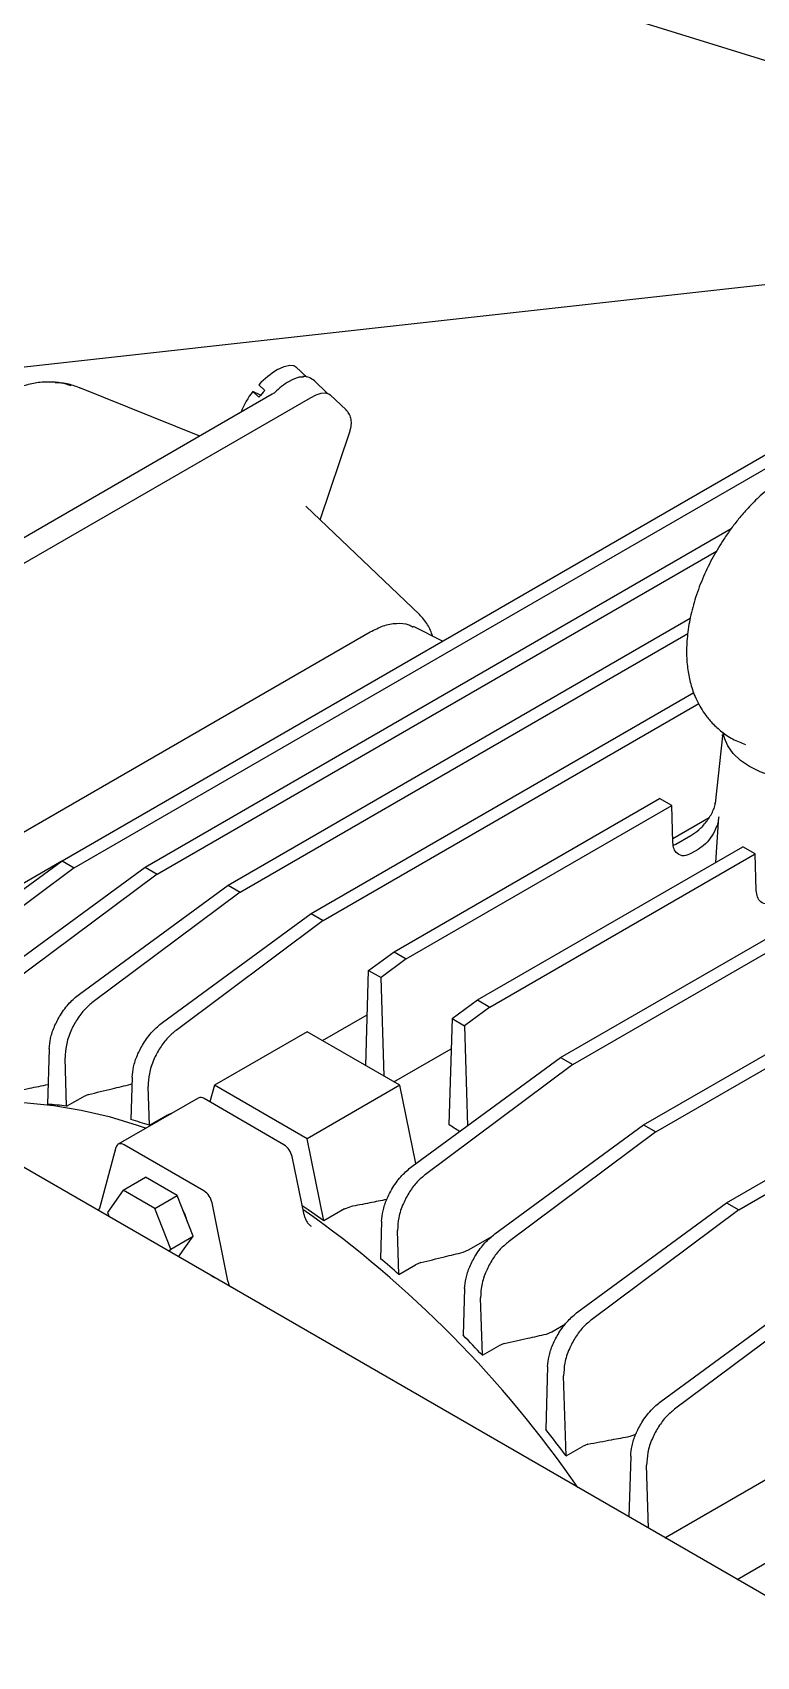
# Model space of a CAD drawing. Header units: millimetres. Extents: x 1293 to 41893, y 1011 to 26911.
# Drawn here: x 9370.1 to 9451.1, y 19908.4 to 20090 of the extents above; entities that cross this region are included whole.
import ezdxf

# ---------------------------------------------------------------- set-up
doc = ezdxf.new("R2010")
doc.units = ezdxf.units.MM
doc.header["$LTSCALE"] = 50

msp = doc.modelspace()

# ---------------------------------------------------------------- linework, layer by layer
at = {"color": 7, "linetype": 'Continuous', "lineweight": 25}
for p, q in [((9499.7489027, 20072.036581), (7879.5709858, 20575.4090848)), ((9479.3676122, 20064.8195532), (9317.7782986, 20046.8223985)), ((9400.8381647, 20051.4412389), (9399.6047044, 20052.6161012)), ((9396.9615335, 20049.5357595), (9332.0522535, 20012.0644298)), ((9388.8444001, 20044.8498381), (9375.4475514, 20050.2524109)), ((9395.4741282, 20049.2007783), (9394.8016297, 20049.8413284)), ((9395.6532966, 20049.4191013), (9394.8016297, 20049.8413284)), ((9396.1286367, 20049.9493487), (9395.4561382, 20050.5898989)), ((9403.1215011, 20049.6546056), (9401.6836586, 20051.0241405)), ((9405.2291589, 20047.7764284), (9403.4358295, 20049.484562)), ((9332.4118843, 20009.4089401), (9401.2369443, 20049.1408016)), ((9373.4417198, 19997.3662195), (9456.4089155, 20045.2621621)), ((9374.80741, 19996.5778234), (9457.7746056, 20044.4737659)), ((9402.3205513, 20035.4776261), (9405.6315108, 20045.3333844)), ((9463.9052432, 19908.3572382), (9233.3671373, 20041.4440539)), ((9400.7093596, 20037.0122882), (9400.6985843, 20037.0225345)), ((9413.4404286, 20024.886021), (9400.7087725, 20037.0128341)), ((9382.7283889, 19996.6549973), (9448.2963404, 20034.5065701)), ((9384.094079, 19995.8666012), (9446.6715922, 20031.9918306)), ((9392.0150579, 19994.6465361), (9443.7183774, 20024.4942271)), ((9356.0654642, 19993.0151429), (9407.9285765, 20022.9550804)), ((9393.3807481, 19993.85814), (9443.4478537, 20022.7612648)), ((9415.9886133, 20021.9280183), (9412.7482789, 20023.5461277)), ((9429.2088746, 19975.3525651), (9512.1760703, 20023.2485076)), ((9430.5745648, 19974.5641689), (9513.5417604, 20022.4601115)), ((9401.301727, 19991.4630185), (9444.1162001, 20016.1792877)), ((9438.4955437, 19967.8139228), (9521.4627393, 20015.7098654)), ((9402.6674171, 19990.6746223), (9444.6875837, 20014.9323481)), ((9439.8612338, 19967.0255267), (9522.8284295, 20014.9214692)), ((9447.3346107, 20011.347264), (9446.5218128, 20003.7758622)), ((9447.3346107, 20011.347264), (9447.3455139, 20011.4374949)), ((9447.4130605, 20011.6972716), (9447.3748197, 20011.4585493)), ((9447.7822127, 19959.1002242), (9530.7494084, 20006.9961668)), ((9449.1479029, 19958.3118281), (9532.1150986, 20006.2077706)), ((9410.588396, 19987.1755965), (9440.2868809, 20004.3201669)), ((9441.652571, 20003.5317707), (9440.2868809, 20004.3201669)), ((9411.9540862, 19986.3872004), (9441.652571, 20003.5317707)), ((9441.7752604, 19999.403841), (9441.652571, 20003.5317707)), ((9446.5791235, 19997.1760141), (9446.9169241, 20002.2637807)), ((9441.7616781, 19999.8608216), (9445.8326796, 20002.2109608)), ((9419.9222056, 19981.787303), (9449.6206904, 19998.9318733)), ((9441.8334142, 19999.0919899), (9442.1204452, 19999.2041897)), ((9442.1204452, 19999.2041897), (9443.7987031, 20000.1730274)), ((9450.9863805, 19998.1434772), (9449.6206904, 19998.9318733)), ((9355.0893783, 19986.7681941), (9373.4196223, 19997.3500188)), ((9356.8078747, 19985.1711537), (9373.4417198, 19997.3662195)), ((9373.4417198, 19997.3662195), (9374.80741, 19996.5778234)), ((9421.2878957, 19980.9989068), (9450.9863805, 19998.1434772)), ((9444.59555, 19998.6094817), (9443.8730856, 19998.1924119)), ((9451.1090699, 19994.0155475), (9450.9863805, 19998.1434772)), ((9374.80741, 19996.5778234), (9358.3360384, 19984.2889635)), ((9366.0945437, 19984.4599315), (9382.7283889, 19996.6549973)), ((9384.094079, 19995.8666012), (9367.6227075, 19983.5777413)), ((9382.7283889, 19996.6549973), (9384.094079, 19995.8666012)), ((9375.3812128, 19982.4514702), (9392.0150579, 19994.6465361)), ((9393.3807481, 19993.85814), (9376.9093765, 19981.5692801)), ((9392.0150579, 19994.6465361), (9393.3807481, 19993.85814)), ((9384.6678819, 19979.2679526), (9401.301727, 19991.4630185)), ((9401.301727, 19991.4630185), (9402.6674171, 19990.6746223)), ((9440.8871573, 19921.6452964), (9561.6836447, 19991.3796242)), ((9402.6674171, 19990.6746223), (9386.1960456, 19978.3857625)), ((9407.7460876, 19985.0917645), (9410.588396, 19987.1755965)), ((9411.9540862, 19986.3872004), (9409.1395404, 19984.2873413)), ((9410.588396, 19987.1755965), (9411.9540862, 19986.3872004)), ((9407.4183776, 19974.4442059), (9407.7460876, 19985.0917645)), ((9407.7460876, 19985.0917645), (9409.1395404, 19984.2873413)), ((9409.4672504, 19973.2614169), (9409.1395404, 19984.2873413)), ((9448.970561, 19916.9788467), (9565.7250181, 19984.3797601)), ((9417.0798971, 19979.703471), (9419.9222056, 19981.787303)), ((9421.2878957, 19980.9989068), (9418.4733499, 19978.8990478)), ((9419.9222056, 19981.787303), (9421.2878957, 19980.9989068)), ((9402.5762077, 19977.2395311), (9407.5935589, 19980.1359863)), ((9417.0798971, 19979.703471), (9416.7154282, 19967.8615855)), ((9417.0798971, 19979.703471), (9418.4733499, 19978.8990478)), ((9418.4733499, 19978.8990478), (9418.8054529, 19967.72532)), ((9400.8532012, 19978.2342016), (9390.4823018, 19972.2472088)), ((9411.2241007, 19972.2472088), (9400.8532012, 19978.2342016)), ((9372.0044184, 19976.3401569), (9371.8133981, 19970.1337549)), ((9373.953765, 19969.9121197), (9373.7934078, 19975.3073953)), ((9410.5568183, 19972.6324227), (9416.9763248, 19976.3383249)), ((9412.5750295, 19963.1574992), (9429.2088746, 19975.3525651)), ((9429.2088746, 19975.3525651), (9430.5745648, 19974.5641689)), ((9430.5745648, 19974.5641689), (9414.1031932, 19962.2753091)), ((9381.1262065, 19972.3631607), (9381.2684658, 19972.4216437)), ((9381.2910875, 19973.1566393), (9381.1449909, 19968.4098439)), ((9383.2093036, 19967.7759976), (9383.0800769, 19972.1238777)), ((9390.4823018, 19972.2472088), (9389.9834486, 19970.3853159)), ((9400.8532012, 19966.2602159), (9390.4823018, 19972.2472088)), ((9411.2241007, 19972.2472088), (9400.8532012, 19966.2602159)), ((9413.0176976, 19963.4820403), (9411.2241007, 19972.2472088)), ((9373.953765, 19969.9121197), (9375.7883476, 19970.9712017)), ((9376.4013586, 19971.2234897), (9375.7883476, 19970.9712017)), ((9388.6770842, 19970.8206475), (9379.7203983, 19965.6500628)), ((9398.2677105, 19965.6029132), (9389.3436967, 19970.7546368)), ((9383.2093036, 19967.7759976), (9385.0438862, 19968.8350796)), ((9385.6567764, 19969.0914343), (9385.0438862, 19968.8350796)), ((9385.6567764, 19969.0914343), (9385.7013925, 19969.1028172)), ((9421.8616985, 19955.618857), (9438.4955437, 19967.8139228)), ((9438.4955437, 19967.8139228), (9439.8612338, 19967.0255267)), ((9402.7310078, 19957.0835212), (9400.8532012, 19966.2602159)), ((9439.8612338, 19967.0255267), (9423.3898623, 19954.7366668)), ((9379.4763272, 19965.3028392), (9377.6893321, 19958.6331535)), ((9389.3110246, 19960.4323285), (9380.3870108, 19965.5840521)), ((9400.5134102, 19957.7461277), (9399.1783941, 19964.2702475)), ((9380.2986551, 19960.5185916), (9378.5295792, 19958.0015139)), ((9380.2986551, 19960.5185916), (9382.7970991, 19961.9609126)), ((9383.836807, 19958.47606), (9380.2986551, 19960.5185916)), ((9386.3352509, 19959.918381), (9382.7970991, 19961.9609126)), ((9383.836807, 19958.47606), (9386.3352509, 19959.918381)), ((9388.1043269, 19955.3587717), (9386.3352509, 19959.918381)), ((9392.0087034, 19950.3667564), (9390.2217082, 19959.0996628)), ((9405.036995, 19958.4147393), (9405.6693991, 19958.6576288)), ((9431.1483676, 19946.9051583), (9447.7822127, 19959.1002242)), ((9447.7822127, 19959.1002242), (9449.1479029, 19958.3118281)), ((9378.5295792, 19958.0015139), (9378.7085465, 19957.5402444)), ((9385.6058829, 19953.9164507), (9383.836807, 19958.47606)), ((9405.036995, 19958.4147393), (9402.7310078, 19957.0835212)), ((9409.1982351, 19957.0461859), (9409.0690084, 19952.8475077)), ((9449.1479029, 19958.3118281), (9432.6765314, 19946.0229682)), ((9385.6058829, 19953.9164507), (9388.1043269, 19955.3587717)), ((9386.4831168, 19953.0520805), (9388.1043269, 19955.3587717)), ((9411.1333211, 19951.0979493), (9410.9872245, 19956.0134243)), ((9418.9178739, 19953.8315509), (9421.5957039, 19955.3774293)), ((9385.4269157, 19953.6618124), (9385.6058829, 19953.9164507)), ((9418.3049076, 19953.5777583), (9418.9178739, 19953.8315509)), ((9411.1333211, 19951.0979493), (9412.9679038, 19952.1570314)), ((9413.5808645, 19952.4110105), (9412.9679038, 19952.1570314)), ((9390.0777555, 19950.9769397), (9390.4217202, 19950.7902634)), ((9390.5316511, 19950.7149113), (9390.4217202, 19950.7902634)), ((9418.4849042, 19949.5075436), (9418.3245471, 19944.2974124)), ((9420.4649139, 19942.0478327), (9420.2738936, 19948.474782)), ((9440.4350367, 19936.8942206), (9457.0688818, 19949.0892865)), ((9458.434572, 19948.3008903), (9441.9632004, 19936.0120305)), ((9427.6396452, 19944.421833), (9428.2528063, 19944.6690681)), ((9428.2528063, 19944.6690681), (9429.7798752, 19945.5506262)), ((9420.4649139, 19942.0478327), (9422.2994965, 19943.1069148)), ((9422.9126418, 19943.3546841), (9422.2994965, 19943.1069148)), ((9427.7715732, 19940.793845), (9427.5551623, 19933.7624801)), ((9429.8267212, 19930.8060772), (9429.5605626, 19939.7610834)), ((9429.8267212, 19930.8060772), (9431.6613039, 19931.8651592)), ((9432.2747837, 19932.1016737), (9431.6613039, 19931.8651592)), ((9437.0071905, 19932.9870231), (9437.62071, 19933.2222023)), ((9437.0582423, 19930.7829073), (9436.8487586, 19923.9766143)), ((9439.0567154, 19922.701988), (9438.8472317, 19929.7501457))]:
    msp.add_line(p, q, dxfattribs=at)
at = {"color": 7, "linetype": 'Continuous', "lineweight": 25, "flags": 128}
for points in [[(9397.5628824, 20052.2968951), (9398.2886527, 20052.6458333), (9398.9112935, 20052.7994743), (9399.3924147, 20052.7483452), (9399.6047044, 20052.6161012)], [(9401.2369443, 20049.1408016), (9401.8611162, 20049.4541157), (9402.4221148, 20049.6387422), (9402.8983814, 20049.6875858), (9403.2716132, 20049.5987696), (9403.4358295, 20049.484562)], [(9464.4928115, 20007.8981797), (9463.2995962, 20007.3098646), (9461.9616487, 20006.8365491), (9460.5119137, 20006.4898879), (9458.9860884, 20006.2784168), (9457.4217437, 20006.2073432), (9455.8573991, 20006.2784168), (9454.3315738, 20006.4898879), (9452.8818387, 20006.8365491), (9451.5438912, 20007.3098646), (9450.3506759, 20007.8981797), (9449.3315738, 20008.5870082), (9448.5116785, 20009.3593889), (9447.9111785, 20010.1963031), (9447.5448603, 20011.0771433), (9447.4443477, 20011.5922894)], [(9358.3515411, 19969.2920934), (9360.9865053, 19969.8604212), (9363.7536654, 19970.2211262), (9366.6057803, 19970.3628691), (9369.5350324, 19970.2852616), (9372.533393, 19969.9885163), (9375.5926436, 19969.4734466), (9378.7043991, 19968.7414643), (9381.8601305, 19967.7945757), (9382.8496123, 19967.4565196)], [(9380.3870108, 19965.5840521), (9380.2334315, 19965.6581698), (9380.0839548, 19965.7012243), (9379.9425737, 19965.7120653), (9379.8130651, 19965.6904033), (9379.6988884, 19965.636817), (9379.6030938, 19965.5527377), (9379.5282402, 19965.4404116), (9379.4763272, 19965.3028392)], [(9402.7310078, 19957.0835212), (9400.970354, 19958.3061264), (9400.3078111, 19958.7508748)], [(9387.4441966, 19957.0601887), (9387.2168578, 19957.7763055), (9386.8918934, 19958.483693)]]:
    msp.add_lwpolyline(points, dxfattribs=at)
at = {"color": 7, "linetype": 'Continuous', "lineweight": 25}
for centre, radius, start, end in [((9402.614225, 20043.9090673), 9.7914104, 121.057317386, 136.975145734), ((9400.1067464, 20045.3213814), 6.9695182, 139.569080777, 161.466590161), ((9404.4152823, 20042.0435474), 11.4529555, 136.347340803, 141.323364263), ((9403.6916645, 20043.0121672), 9.3252634, 121.304258882, 133.834097204), ((9402.1488612, 20045.4020854), 6.4821058, 119.999274016, 120.628563761), ((9368.4863266, 19927.5579419), 42.7056116, 82.644449596, 85.531722534), ((9388.952461, 19970.2026385), 0.6765851, 54.672410371, 114.017131199), ((9365.7195442, 19914.4937464), 56.0793186, 71.827713351, 74.034123964), ((9368.7151196, 19893.6746294), 88.3613834, 56.165540254, 57.096398949), ((9397.1316265, 19963.8490718), 2.0896523, 11.627788147, 57.066085962), ((9388.1749406, 19958.6784871), 2.0896523, 11.627788147, 57.066085962), ((9328.1503743, 19856.1577931), 125.1591097, 34.622490137, 54.749461875), ((9338.7654348, 19867.8033442), 110.3408457, 49.015287432, 50.420435832), ((9326.4457381, 19854.73613), 128.3079843, 42.881581093, 44.268203239), ((9315.5776883, 19845.3734499), 142.6589476, 36.788239508, 38.28567469)]:
    msp.add_arc(centre, radius, start, end, dxfattribs=at)
for points, knots in [([(9398.9078794, 20051.0157948), (9399.3089408, 20051.2247614), (9399.9177383, 20051.5419655), (9400.2899641, 20051.4800647), (9400.4169763, 20051.4589427)], [0, 0, 0, 0, 0.6587765388, 1, 1, 1, 1]), ([(9401.6841482, 20051.0237449), (9401.5008794, 20051.1665528), (9401.1377592, 20051.4495056), (9400.6355085, 20051.4999092), (9400.3867465, 20051.5248739)], [0, 0, 0, 0, 0.5047055668, 1, 1, 1, 1]), ([(9372.6664778, 20050.8849232), (9372.1125017, 20050.8972572), (9371.0535567, 20050.9208341), (9369.5250084, 20050.6122973), (9368.1661683, 20050.1515225), (9367.3538131, 20049.718743), (9366.9685669, 20049.5135044)], [0, 0, 0, 0, 0.2871152062, 0.5488308339, 0.7860404177, 1, 1, 1, 1]), ([(9372.6623239, 20050.8546167), (9372.8833407, 20050.8506765), (9373.4866691, 20050.8399208), (9374.0614206, 20050.634417), (9374.4256239, 20050.5041952)], [0, 0, 0, 0, 0.36632928819, 1, 1, 1, 1]), ([(9375.5464243, 20050.1967074), (9375.0977034, 20050.3679228), (9374.1720729, 20050.7211095), (9373.1784295, 20050.8292212), (9372.6664778, 20050.8849232)], [0, 0, 0, 0, 0.484773268, 1, 1, 1, 1]), ([(9397.2425314, 20049.7476896), (9397.1855188, 20049.6979762), (9397.0746939, 20049.60134), (9396.9900932, 20049.5521407), (9396.9490144, 20049.5282514)], [0, 0, 0, 0, 0.5144383039, 1, 1, 1, 1]), ([(9405.6315108, 20045.3333844), (9405.6738018, 20045.4739117), (9405.7810316, 20045.8302216), (9405.8375816, 20046.3816955), (9405.7429533, 20046.981744), (9405.532121, 20047.4675273), (9405.2979849, 20047.6826015), (9405.2092382, 20047.7641228)], [0, 0, 0, 0, 0.1692234527, 0.429069511, 0.6538832339, 0.8688084288, 1, 1, 1, 1]), ([(9455.3773391, 20041.0024601), (9454.6756635, 20040.5619025), (9453.3750558, 20039.7452963), (9451.6342515, 20038.295707), (9450.2618865, 20036.9068188), (9449.1814466, 20035.6659655), (9448.2802008, 20034.5053626), (9447.3059894, 20033.1075193), (9446.2333306, 20031.3250916), (9445.1597737, 20029.1332697), (9444.2967905, 20026.848601), (9443.6958818, 20024.5973616), (9443.3627913, 20022.4733336), (9443.2779063, 20020.5097315), (9443.4139363, 20018.7345955), (9443.7487738, 20017.0912138), (9444.3325772, 20015.436196), (9445.1319255, 20014.0143771), (9446.092677, 20012.8122594), (9447.1328593, 20011.8349663), (9448.4115545, 20010.9413719), (9449.4239268, 20010.5446116), (9449.9183377, 20010.3508462)], [0, 0, 0, 0, 0.068160081, 0.1263397534, 0.1751092908, 0.2143912292, 0.2476374132, 0.2824005851, 0.3379478911, 0.3976744775, 0.4593345277, 0.5183959904, 0.5748708953, 0.6287373109, 0.6790461646, 0.7256570096, 0.7748459431, 0.8319024448, 0.8667949158, 0.9078364076, 0.9549901799, 1, 1, 1, 1]), ([(9414.9219903, 20022.4606524), (9414.747761, 20022.9085652), (9414.3804787, 20023.8527831), (9413.7652555, 20024.5290945), (9413.4418785, 20024.8845812)], [0, 0, 0, 0, 0.4743743071, 1, 1, 1, 1]), ([(9407.9285765, 20022.9550804), (9408.4140467, 20023.2026897), (9409.4162985, 20023.7138784), (9410.8766435, 20023.9678522), (9412.0213119, 20023.9128528), (9412.5562571, 20023.5867703), (9412.7161911, 20023.4892806)], [0, 0, 0, 0, 0.2743322053, 0.56635799, 0.8703528604, 1, 1, 1, 1]), ([(9443.7987031, 20000.1730274), (9444.0988142, 20000.3740332), (9444.6990525, 20000.7760555), (9445.5425764, 20001.6883353), (9446.1288472, 20002.5906472), (9446.456742, 20003.3662462), (9446.521195, 20003.7361742), (9446.5534609, 20003.9213645)], [0, 0, 0, 0, 0.2492573643, 0.4985280563, 0.7482127261, 0.8739523856, 1, 1, 1, 1]), ([(9446.9169241, 20002.2637807), (9446.8958293, 20002.0876953), (9446.853562, 20001.7348757), (9446.623135, 20000.9989341), (9446.1648878, 20000.1101625), (9445.4305739, 19999.1894033), (9444.874146, 19998.8029658), (9444.59555, 19998.6094817)], [0, 0, 0, 0, 0.1250376083, 0.2505358474, 0.5001117443, 0.7497127384, 1, 1, 1, 1]), ([(9443.8730856, 19998.1924119), (9443.5845853, 19998.0685783), (9442.9841376, 19997.8108468), (9442.2850967, 19998.0626472), (9441.8656106, 19998.6353633), (9441.8045861, 19999.1544097), (9441.7752604, 19999.403841)], [0, 0, 0, 0, 0.2701865457, 0.5623318802, 0.7896756224, 1, 1, 1, 1]), ([(9453.2068951, 19992.8041184), (9452.9183949, 19992.6802848), (9452.3179472, 19992.4225533), (9451.6189062, 19992.6743537), (9451.1994201, 19993.2470698), (9451.1383956, 19993.7661162), (9451.1090699, 19994.0155475)], [0, 0, 0, 0, 0.2701865457, 0.5623318802, 0.7896756224, 1, 1, 1, 1]), ([(9372.0044184, 19976.3401569), (9372.0394967, 19976.7179274), (9372.1118551, 19977.4971807), (9372.5492385, 19978.8037755), (9373.2597686, 19980.1791855), (9374.2308451, 19981.4926424), (9375.0060961, 19982.1388116), (9375.3812128, 19982.4514702)], [0, 0, 0, 0, 0.1785607693, 0.3683295918, 0.5630137686, 0.7885577054, 1, 1, 1, 1]), ([(9376.9093765, 19981.5692801), (9376.5973904, 19981.3075551), (9375.9537715, 19980.7676234), (9375.0919504, 19979.6341702), (9374.3566873, 19978.2604966), (9373.8557142, 19976.7376403), (9373.8137268, 19975.7738169), (9373.7934078, 19975.3073953)], [0, 0, 0, 0, 0.1784612352, 0.368160733, 0.5628331568, 0.7884425028, 1, 1, 1, 1]), ([(9381.2910875, 19973.1566393), (9381.3261658, 19973.5344098), (9381.3985242, 19974.3136631), (9381.8359075, 19975.6202579), (9382.5464376, 19976.9956678), (9383.5175141, 19978.3091247), (9384.2927651, 19978.955294), (9384.6678819, 19979.2679526)], [0, 0, 0, 0, 0.1785607693, 0.3683295918, 0.5630137686, 0.7885577054, 1, 1, 1, 1]), ([(9386.1960456, 19978.3857625), (9385.8840595, 19978.1240375), (9385.2404406, 19977.5841058), (9384.3786195, 19976.4506526), (9383.6433564, 19975.076979), (9383.1423833, 19973.5541226), (9383.1003958, 19972.5902993), (9383.0800769, 19972.1238777)], [0, 0, 0, 0, 0.1784612352, 0.368160733, 0.5628331568, 0.7884425028, 1, 1, 1, 1]), ([(9367.1709751, 19971.3382019), (9368.0537977, 19971.528325), (9369.6242725, 19971.8665397), (9371.1941707, 19972.2018912), (9371.8815705, 19972.348729)], [0, 0, 0, 0, 0.5621373704, 1, 1, 1, 1]), ([(9376.4013586, 19971.2234897), (9377.2833835, 19971.4365145), (9378.858428, 19971.816916), (9380.4332742, 19972.1962526), (9381.1262065, 19972.3631607)], [0, 0, 0, 0, 0.5600000003, 1, 1, 1, 1]), ([(9409.1982351, 19957.0461859), (9409.2333134, 19957.4239564), (9409.3056718, 19958.2032097), (9409.7430552, 19959.5098045), (9410.4535853, 19960.8852144), (9411.4246618, 19962.1986713), (9412.1999128, 19962.8448406), (9412.5750295, 19963.1574992)], [0, 0, 0, 0, 0.1785607693, 0.3683295918, 0.5630137686, 0.7885577054, 1, 1, 1, 1]), ([(9414.1031932, 19962.2753091), (9413.7912071, 19962.013584), (9413.1475882, 19961.4736524), (9412.2857671, 19960.3401992), (9411.550504, 19958.9665256), (9411.0495309, 19957.4436692), (9411.0075435, 19956.4798459), (9410.9872245, 19956.0134243)], [0, 0, 0, 0, 0.1784612352, 0.368160733, 0.5628331568, 0.7884425028, 1, 1, 1, 1]), ([(9409.7671651, 19959.4664021), (9409.1387045, 19959.3426485), (9407.7727955, 19959.07368), (9406.4068611, 19958.8034986), (9405.6693991, 19958.6576288)], [0, 0, 0, 0, 0.4601043504, 1, 1, 1, 1]), ([(9377.6893321, 19958.6331535), (9377.6595041, 19958.5476117), (9377.6093513, 19958.4037819), (9377.5014249, 19958.3346086), (9377.4576871, 19958.3065757)], [0, 0, 0, 0, 0.5947438922, 1, 1, 1, 1]), ([(9400.5134102, 19957.7461277), (9400.5452633, 19957.6261312), (9400.6089925, 19957.3860521), (9400.7972089, 19957.0318175), (9401.0342499, 19956.7131899), (9401.2180362, 19956.5624124), (9401.310132, 19956.4868574)], [0, 0, 0, 0, 0.24952897838, 0.49923748746, 0.7490665341, 1, 1, 1, 1]), ([(9418.4849042, 19949.5075436), (9418.5199825, 19949.8853142), (9418.5923409, 19950.6645674), (9419.0297242, 19951.9711622), (9419.7402543, 19953.3465722), (9420.7113308, 19954.6600291), (9421.4865818, 19955.3061984), (9421.8616985, 19955.618857)], [0, 0, 0, 0, 0.1785607693, 0.3683295918, 0.5630137686, 0.7885577054, 1, 1, 1, 1]), ([(9413.5808645, 19952.4110105), (9414.4627214, 19952.6289976), (9416.0374659, 19953.0182603), (9417.6120782, 19953.4068006), (9418.3049076, 19953.5777583)], [0, 0, 0, 0, 0.5600000001, 1, 1, 1, 1]), ([(9423.3898623, 19954.7366668), (9423.0778762, 19954.4749418), (9422.4342573, 19953.9350102), (9421.5724362, 19952.8015569), (9420.8371731, 19951.4278833), (9420.3362, 19949.905027), (9420.2942125, 19948.9412036), (9420.2738936, 19948.474782)], [0, 0, 0, 0, 0.1784612352, 0.368160733, 0.5628331568, 0.7884425028, 1, 1, 1, 1]), ([(9392.2728917, 19949.7097146), (9392.2172131, 19949.8083874), (9392.0962241, 19950.0228027), (9392.0393853, 19950.2461776), (9392.0087034, 19950.3667564)], [0, 0, 0, 0, 0.4601952252, 1, 1, 1, 1]), ([(9427.7715732, 19940.793845), (9427.8066515, 19941.1716155), (9427.8790099, 19941.9508688), (9428.3163933, 19943.2574636), (9429.0269234, 19944.6328736), (9429.9979999, 19945.9463305), (9430.7732509, 19946.5924997), (9431.1483676, 19946.9051583)], [0, 0, 0, 0, 0.17856076928, 0.3683295918, 0.56301376859, 0.78855770545, 1, 1, 1, 1]), ([(9432.6765314, 19946.0229682), (9432.3645453, 19945.7612432), (9431.7209263, 19945.2213115), (9430.8591052, 19944.0878583), (9430.1238421, 19942.7141847), (9429.622869, 19941.1913284), (9429.5808816, 19940.227505), (9429.5605626, 19939.7610834)], [0, 0, 0, 0, 0.17846123522, 0.368160733, 0.56283315679, 0.78844250282, 1, 1, 1, 1]), ([(9422.9126418, 19943.3546841), (9423.7951241, 19943.5544406), (9425.3709854, 19943.9111487), (9426.9464436, 19944.2657906), (9427.6396452, 19944.421833)], [0, 0, 0, 0, 0.5600000013, 1, 1, 1, 1]), ([(9437.0582423, 19930.7829073), (9437.0933206, 19931.1606778), (9437.165679, 19931.9399311), (9437.6030623, 19933.2465259), (9438.3135925, 19934.6219359), (9439.284669, 19935.9353928), (9440.0599199, 19936.581562), (9440.4350367, 19936.8942206)], [0, 0, 0, 0, 0.1785607693, 0.3683295918, 0.5630137686, 0.7885577054, 1, 1, 1, 1]), ([(9441.9632004, 19936.0120305), (9441.6512143, 19935.7503055), (9441.0075954, 19935.2103738), (9440.1457743, 19934.0769206), (9439.4105112, 19932.703247), (9438.9095381, 19931.1803907), (9438.8675506, 19930.2165673), (9438.8472317, 19929.7501457)], [0, 0, 0, 0, 0.1784612352, 0.368160733, 0.5628331568, 0.7884425028, 1, 1, 1, 1]), ([(9432.2747837, 19932.1016737), (9433.1584656, 19932.2683207), (9434.736469, 19932.5659047), (9436.3133589, 19932.858348), (9437.0071905, 19932.9870231)], [0, 0, 0, 0, 0.5599999617, 1, 1, 1, 1])]:
    msp.add_open_spline(points, degree=3, knots=knots, dxfattribs=at)

doc.saveas('drawing.dxf')
